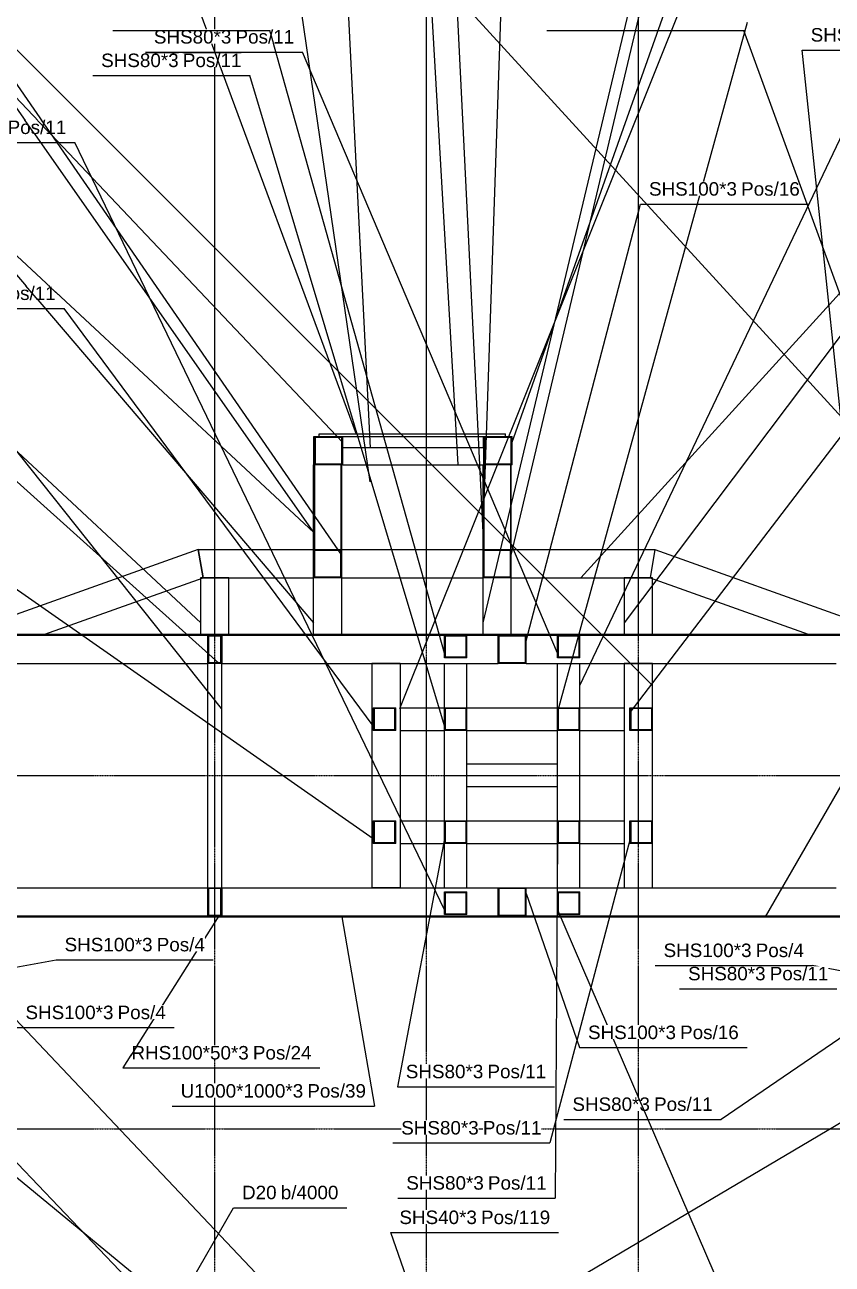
# Model space of a CAD drawing. Header units: millimetres. Extents: x -57554 to 16546, y 2142 to 98430.
# Drawn here: x -1857 to 1001, y 22088 to 26476 of the extents above; entities that cross this region are included whole.
import ezdxf

# ---------------------------------------------------------------- set-up
doc = ezdxf.new("R2010")
doc.units = ezdxf.units.MM
doc.linetypes.add('DXK_LINE_DOT3', pattern=[5.9187, 2.979, -0.9799, 0.9799, -0.9799])
doc.layers.add('S-Z2-A_TEXTUAL_ANNOTATION', color=7, linetype='Continuous')
doc.layers.add('S-Z23-A_DIMENSIONS', color=7, linetype='Continuous')
doc.styles.add('Arial', font='ARIAL.TTF', dxfattribs={"height": 0.2})

msp = doc.modelspace()

# ---------------------------------------------------------------- linework, layer by layer
at = {"color": 1, "linetype": 'DXK_LINE_DOT3'}
for p, q in [((-1184.8, 13818), (-1184.8, 26818)), ((-434.8, 13818), (-434.8, 26818)), ((315.2, 13818), (315.2, 26818)), ((-6934.8, 24318), (15065.2, 24318)), ((-6934.8, 23818), (15065.2, 23818)), ((-6934.8, 23318), (15065.2, 23318)), ((-6934.8, 22568), (15065.2, 22568))]:
    msp.add_line(p, q, dxfattribs=at)
at = {"color": 2, "linetype": 'Continuous'}
for p, q in [((-833.7, 24918), (-833.7, 25018)), ((-833.7, 25018), (-831.8, 25018)), ((-831.8, 24918), (-831.8, 25018)), ((-831.8, 25018), (-731.8, 25018)), ((-734.8, 25015), (-828.8, 25015)), ((-828.8, 25015), (-828.8, 24921)), ((-814.8, 25018), (-814.8, 25028)), ((-814.8, 25028), (-154.8, 25028)), ((-814.8, 25018), (-154.8, 25018)), ((-734.8, 24921), (-734.8, 25015)), ((-731.8, 24918), (-731.8, 25018)), ((-234.8, 25018), (-234.8, 24978)), ((-231.8, 24918), (-231.8, 25018)), ((-231.8, 25018), (-131.8, 25018)), ((-134.8, 25015), (-228.8, 25015)), ((-228.8, 25015), (-228.8, 24921)), ((-154.8, 25018), (-154.8, 25028)), ((-134.8, 24921), (-134.8, 25015)), ((-131.8, 24918), (-131.8, 25018)), ((-234.8, 24978), (-731.8, 24978)), ((-828.8, 24921), (-734.8, 24921)), ((-228.8, 24921), (-134.8, 24921)), ((-834.8, 24618), (-834.8, 24918)), ((-834.8, 24918), (-831.8, 24918)), ((-731.8, 24918), (-831.8, 24918)), ((-831.8, 24918), (-831.8, 24618)), ((-737.8, 24918), (-737.8, 24618)), ((-734.8, 24918), (-737.8, 24918)), ((-734.8, 24618), (-734.8, 24918)), ((-731.8, 24918), (-234.8, 24918)), ((-234.8, 24618), (-234.8, 24918)), ((-234.8, 24918), (-231.8, 24918)), ((-231.8, 24918), (-231.8, 24618)), ((-131.8, 24918), (-231.8, 24918)), ((-137.8, 24918), (-137.8, 24618)), ((-134.8, 24918), (-137.8, 24918)), ((-134.8, 24618), (-134.8, 24918)), ((-1243.5, 24618), (-2083.5, 24318)), ((-1226.2, 24518), (-1243.5, 24618)), ((-1243.5, 24618), (-1226.2, 24518)), ((-1243.5, 24618), (-834.8, 24618)), ((-834.8, 24518), (-834.8, 24618)), ((-834.8, 24618), (-734.8, 24618)), ((-831.8, 24618), (-834.8, 24618)), ((-737.8, 24615), (-831.8, 24615)), ((-831.8, 24615), (-831.8, 24521)), ((-737.8, 24618), (-734.8, 24618)), ((-737.8, 24521), (-737.8, 24615)), ((-734.8, 24518), (-734.8, 24618)), ((-734.8, 24618), (-234.8, 24618)), ((-234.8, 24518), (-234.8, 24618)), ((-234.8, 24618), (-134.8, 24618)), ((-231.8, 24618), (-234.8, 24618)), ((-137.8, 24615), (-231.8, 24615)), ((-231.8, 24615), (-231.8, 24521)), ((-137.8, 24618), (-134.8, 24618)), ((-137.8, 24521), (-137.8, 24615)), ((-134.8, 24618), (373.8, 24618)), ((-134.8, 24518), (-134.8, 24618)), ((373.8, 24618), (356.5, 24518)), ((373.8, 24618), (356.5, 24518)), ((373.8, 24618), (1213.8, 24318)), ((-1786.2, 24318), (-1226.2, 24518)), ((-1134.8, 24518), (-1234.8, 24518)), ((-1234.8, 24518), (-1234.8, 24318)), ((-1226.2, 24518), (-834.8, 24518)), ((-1134.8, 24318), (-1134.8, 24518)), ((-734.8, 24518), (-834.8, 24518)), ((-834.8, 24318), (-834.8, 24518)), ((-831.8, 24521), (-737.8, 24521)), ((-734.8, 24518), (-234.8, 24518)), ((-734.8, 24318), (-734.8, 24518)), ((-134.8, 24518), (-234.8, 24518)), ((-234.8, 24318), (-234.8, 24518)), ((-231.8, 24521), (-137.8, 24521)), ((-134.8, 24518), (356.5, 24518)), ((-134.8, 24318), (-134.8, 24518)), ((365.2, 24518), (265.2, 24518)), ((265.2, 24518), (265.2, 24318)), ((356.5, 24518), (916.5, 24318)), ((365.2, 24318), (365.2, 24518)), ((-1934.8, 24318), (-434.8, 24318)), ((-1934.8, 24315), (-434.8, 24315)), ((-1209.8, 24215), (-1209.8, 24315)), ((-1209.8, 24315), (-1159.8, 24315)), ((-1162.8, 24312), (-1206.8, 24312)), ((-1206.8, 24312), (-1206.8, 24218)), ((-1162.8, 24218), (-1162.8, 24312)), ((-1159.8, 24315), (-1159.8, 24215)), ((-434.8, 24315), (-434.8, 24318)), ((-434.8, 24318), (1065.2, 24318)), ((-434.8, 24315), (-434.8, 24318)), ((-434.8, 24315), (1065.2, 24315)), ((-371.8, 24235), (-371.8, 24315)), ((-371.8, 24315), (-291.8, 24315)), ((-294.8, 24312), (-368.8, 24312)), ((-368.8, 24312), (-368.8, 24238)), ((-294.8, 24238), (-294.8, 24312)), ((-291.8, 24235), (-291.8, 24315)), ((-181.8, 24215), (-181.8, 24315)), ((-181.8, 24315), (-81.8, 24315)), ((-84.8, 24312), (-178.8, 24312)), ((-178.8, 24312), (-178.8, 24218)), ((-84.8, 24218), (-84.8, 24312)), ((-81.8, 24215), (-81.8, 24315)), ((28.2, 24235), (28.2, 24315)), ((28.2, 24315), (108.2, 24315)), ((105.2, 24312), (31.2, 24312)), ((31.2, 24312), (31.2, 24238)), ((105.2, 24238), (105.2, 24312)), ((108.2, 24235), (108.2, 24315)), ((-1206.8, 24218), (-1162.8, 24218)), ((-291.8, 24235), (-371.8, 24235)), ((-368.8, 24238), (-294.8, 24238)), ((-178.8, 24218), (-84.8, 24218)), ((108.2, 24235), (28.2, 24235)), ((31.2, 24238), (105.2, 24238)), ((-1884.8, 24215), (-1209.8, 24215)), ((-1209.8, 23421), (-1209.8, 24215)), ((-1159.8, 24215), (-1209.8, 24215)), ((-1159.8, 23421), (-1159.8, 24215)), ((-1159.8, 24215), (-181.8, 24215)), ((-528.8, 24215), (-628.8, 24215)), ((-628.8, 24215), (-628.8, 23421)), ((-528.8, 24215), (-528.8, 23421)), ((-434.8, 24058), (-434.8, 24215)), ((-434.8, 24058), (-434.8, 24215)), ((-371.8, 24215), (-291.8, 24215)), ((-371.8, 24058), (-371.8, 24215)), ((-291.8, 24058), (-291.8, 24215)), ((-81.8, 24215), (-181.8, 24215)), ((-81.8, 24215), (1015.2, 24215)), ((28.2, 24215), (108.2, 24215)), ((28.2, 24058), (28.2, 24215)), ((108.2, 24058), (108.2, 24215)), ((365.2, 24215), (265.2, 24215)), ((265.2, 24215), (265.2, 23421)), ((365.2, 24058), (365.2, 24215)), ((-623.8, 23978), (-623.8, 24058)), ((-623.8, 24058), (-543.8, 24058)), ((-546.8, 24055), (-620.8, 24055)), ((-620.8, 24055), (-620.8, 23981)), ((-546.8, 23981), (-546.8, 24055)), ((-543.8, 23978), (-543.8, 24058)), ((-528.8, 24058), (-528.8, 23978)), ((-528.8, 24058), (-371.8, 24058)), ((-371.8, 23978), (-371.8, 24058)), ((-371.8, 24058), (-291.8, 24058)), ((-294.8, 24055), (-368.8, 24055)), ((-368.8, 24055), (-368.8, 23981)), ((-294.8, 23981), (-294.8, 24055)), ((-291.8, 24058), (28.2, 24058)), ((-291.8, 23978), (-291.8, 24058)), ((28.2, 23978), (28.2, 24058)), ((28.2, 24058), (108.2, 24058)), ((105.2, 24055), (31.2, 24055)), ((31.2, 24055), (31.2, 23981)), ((105.2, 23981), (105.2, 24055)), ((108.2, 23978), (108.2, 24058)), ((108.2, 24058), (265.2, 24058)), ((265.2, 24058), (265.2, 23978)), ((285.2, 23978), (285.2, 24058)), ((285.2, 24058), (365.2, 24058)), ((362.2, 24055), (288.2, 24055)), ((288.2, 24055), (288.2, 23981)), ((362.2, 23981), (362.2, 24055)), ((365.2, 23978), (365.2, 24058)), ((-543.8, 23978), (-623.8, 23978)), ((-620.8, 23981), (-546.8, 23981)), ((-528.8, 23978), (-371.8, 23978)), ((-434.8, 23658), (-434.8, 23978)), ((-434.8, 23658), (-434.8, 23978)), ((-371.8, 23658), (-371.8, 23978)), ((-291.8, 23978), (-371.8, 23978)), ((-368.8, 23981), (-294.8, 23981)), ((-291.8, 23658), (-291.8, 23978)), ((-291.8, 23978), (28.2, 23978)), ((108.2, 23978), (28.2, 23978)), ((28.2, 23658), (28.2, 23978)), ((31.2, 23981), (105.2, 23981)), ((108.2, 23658), (108.2, 23978)), ((108.2, 23978), (265.2, 23978)), ((365.2, 23978), (285.2, 23978)), ((288.2, 23981), (362.2, 23981)), ((365.2, 23658), (365.2, 23978)), ((28.2, 23858), (-291.8, 23858)), ((-291.8, 23778), (-291.8, 23858)), ((28.2, 23778), (28.2, 23858)), ((28.2, 23778), (-291.8, 23778)), ((-623.8, 23578), (-623.8, 23658)), ((-623.8, 23658), (-543.8, 23658)), ((-546.8, 23655), (-620.8, 23655)), ((-620.8, 23655), (-620.8, 23581)), ((-546.8, 23581), (-546.8, 23655)), ((-543.8, 23578), (-543.8, 23658)), ((-528.8, 23658), (-528.8, 23578)), ((-528.8, 23658), (-371.8, 23658)), ((-371.8, 23578), (-371.8, 23658)), ((-371.8, 23658), (-291.8, 23658)), ((-294.8, 23655), (-368.8, 23655)), ((-368.8, 23655), (-368.8, 23581)), ((-294.8, 23581), (-294.8, 23655)), ((-291.8, 23578), (-291.8, 23658)), ((-291.8, 23658), (28.2, 23658)), ((28.2, 23578), (28.2, 23658)), ((28.2, 23658), (108.2, 23658)), ((105.2, 23655), (31.2, 23655)), ((31.2, 23655), (31.2, 23581)), ((105.2, 23581), (105.2, 23655)), ((108.2, 23578), (108.2, 23658)), ((108.2, 23658), (265.2, 23658)), ((265.2, 23658), (265.2, 23578)), ((285.2, 23578), (285.2, 23658)), ((285.2, 23658), (365.2, 23658)), ((362.2, 23655), (288.2, 23655)), ((288.2, 23655), (288.2, 23581)), ((362.2, 23581), (362.2, 23655)), ((365.2, 23578), (365.2, 23658)), ((-543.8, 23578), (-623.8, 23578)), ((-620.8, 23581), (-546.8, 23581)), ((-528.8, 23578), (-371.8, 23578)), ((-434.8, 23421), (-434.8, 23578)), ((-434.8, 23421), (-434.8, 23578)), ((-291.8, 23578), (-371.8, 23578)), ((-371.8, 23421), (-371.8, 23578)), ((-368.8, 23581), (-294.8, 23581)), ((-291.8, 23421), (-291.8, 23578)), ((-291.8, 23578), (28.2, 23578)), ((108.2, 23578), (28.2, 23578)), ((28.2, 23421), (28.2, 23578)), ((31.2, 23581), (105.2, 23581)), ((108.2, 23421), (108.2, 23578)), ((108.2, 23578), (265.2, 23578)), ((365.2, 23578), (285.2, 23578)), ((288.2, 23581), (362.2, 23581)), ((365.2, 23421), (365.2, 23578)), ((-1884.8, 23421), (-1209.8, 23421)), ((-1209.8, 23321), (-1209.8, 23421)), ((-1209.8, 23421), (-1159.8, 23421)), ((-1162.8, 23418), (-1206.8, 23418)), ((-1206.8, 23418), (-1206.8, 23324)), ((-1162.8, 23324), (-1162.8, 23418)), ((-1159.8, 23421), (-1159.8, 23321)), ((-1159.8, 23421), (-181.8, 23421)), ((-528.8, 23421), (-628.8, 23421)), ((-371.8, 23421), (-291.8, 23421)), ((-371.8, 23326), (-371.8, 23406)), ((-371.8, 23406), (-291.8, 23406)), ((-294.8, 23403), (-368.8, 23403)), ((-368.8, 23403), (-368.8, 23329)), ((-294.8, 23329), (-294.8, 23403)), ((-291.8, 23326), (-291.8, 23406)), ((-181.8, 23321), (-181.8, 23421)), ((-181.8, 23421), (-81.8, 23421)), ((-84.8, 23418), (-178.8, 23418)), ((-178.8, 23418), (-178.8, 23324)), ((-84.8, 23324), (-84.8, 23418)), ((-81.8, 23321), (-81.8, 23421)), ((-81.8, 23421), (1015.2, 23421)), ((28.2, 23421), (108.2, 23421)), ((28.2, 23326), (28.2, 23406)), ((28.2, 23406), (108.2, 23406)), ((105.2, 23403), (31.2, 23403)), ((31.2, 23403), (31.2, 23329)), ((105.2, 23329), (105.2, 23403)), ((108.2, 23326), (108.2, 23406)), ((265.2, 23421), (365.2, 23421)), ((-1934.8, 23321), (-434.8, 23321)), ((-1934.8, 23318), (-434.8, 23318)), ((-1159.8, 23321), (-1209.8, 23321)), ((-1206.8, 23324), (-1162.8, 23324)), ((-434.8, 23321), (1065.2, 23321)), ((-434.8, 23318), (-434.8, 23321)), ((-434.8, 23318), (-434.8, 23321)), ((-434.8, 23318), (1065.2, 23318)), ((-291.8, 23326), (-371.8, 23326)), ((-368.8, 23329), (-294.8, 23329)), ((-81.8, 23321), (-181.8, 23321)), ((-178.8, 23324), (-84.8, 23324)), ((108.2, 23326), (28.2, 23326)), ((31.2, 23329), (105.2, 23329))]:
    msp.add_line(p, q, dxfattribs=at)
at = {"layer": 'S-Z2-A_TEXTUAL_ANNOTATION'}
for p, q in [((-634.6, 24857.7), (-926.5, 26859.2)), ((-234.4, 24678.3), (-158.9, 26883.4)), ((-132.3, 24997.7), (540.4, 26892.8)), ((-633.3, 24978.5), (-724.5, 26781.9)), ((-323.2, 24918.5), (-431.5, 26796.4)), ((-234.4, 24678.3), (-333.4, 26688.4)), ((-529.3, 24055.9), (489.3, 26596.2)), ((-9.1, 26455.4), (688.3, 26455.4)), ((28.6, 24041.7), (700.9, 26484.9)), ((28.6, 24251.3), (-873.8, 26379.1)), ((895.1, 26386.1), (1488.8, 26386.1)), ((-1616.9, 26295.8), (-1060.3, 26295.8)), ((-371.4, 23994.3), (-1060.3, 26295.8)), ((107.7, 24136.3), (1113.7, 26249.7)), ((110.9, 24518.5), (1517.4, 26063.4)), ((-2237.2, 26058.9), (-1680.6, 26058.9)), ((-371.4, 23342.3), (-1680.6, 26058.9)), ((-82.3, 24294.7), (322.6, 25840.7)), ((322.6, 25840.7), (916.3, 25840.7)), ((-1160.3, 24055.9), (-2525.5, 25767.9)), ((-1234.4, 24358.3), (-2622.9, 25651.1)), ((265.6, 24358.3), (1239.7, 25651.8)), ((-1170.1, 24215.5), (-2581.8, 25484.8)), ((-2274.6, 25471.4), (-1718, 25471.4)), ((-623.4, 23994.3), (-1718, 25471.4)), ((285.6, 24041.7), (1171.5, 25200.5)), ((-623.4, 23594.3), (-2630.7, 24996.4)), ((28.6, 23594.3), (20, 22322.2)), ((2062.6, 23594.3), (608.1, 22600.8)), ((-82.3, 23400.7), (106.7, 22855.2)), ((-3537.4, 22835.3), (-1746.4, 23165.8)), ((-1746.4, 23165.8), (-1189.8, 23165.8)), ((374.3, 23145.5), (930.9, 23145.5)), ((2568.6, 22835.3), (930.9, 23145.5)), ((461, 23063.2), (1017.6, 23063.2)), ((-1884.9, 22925.8), (-1328.3, 22925.8)), ((106.7, 22855.2), (700.3, 22855.2)), ((-1509.7, 22783), (-812.3, 22783)), ((-538.3, 22716.6), (18.3, 22716.6)), ((-1335.6, 22648), (-619.6, 22648)), ((51.5, 22600.8), (608.1, 22600.8)), ((-1204.4, 21733.7), (-1994.5, 22561.4)), ((-554.6, 22517.4), (2, 22517.4)), ((-1173.1, 21807.5), (-1990.9, 22481.1)), ((-1593.2, 21465.7), (-1118.2, 22288.4)), ((-1118.2, 22288.4), (-717.2, 22288.4)), ((-536.6, 22322.2), (20, 22322.2)), ((-423.1, 21807.5), (-561.1, 22200.4)), ((-561.1, 22200.4), (32.5, 22200.4))]:
    msp.add_line(p, q, dxfattribs=at)
at = {"layer": 'S-Z23-A_DIMENSIONS'}
for p, q in [((-1184.8, 24368), (-1184.8, 27243)), ((-1184.8, 24368), (-1184.8, 27243)), ((-434.8, 24368), (-434.8, 27243)), ((-434.8, 24368), (-434.8, 27243)), ((315.2, 24368), (315.2, 27243)), ((315.2, 24368), (315.2, 27243))]:
    msp.add_line(p, q, dxfattribs=at)

# ---------------------------------------------------------------- wipeouts: each hides what was drawn before it
msp.add_wipeout([(-1312.8, 26325.8), (-1312.8, 26375.8), (-1586.9, 26375.8), (-1586.9, 26325.8)]).dxf.layer = 'S-Z2-A_TEXTUAL_ANNOTATION'

# ---------------------------------------------------------------- next in the draw order: wipeouts: each hides what was drawn before it
for points in [[(-1090.3, 26325.8), (-1090.3, 26375.8), (-1297.8, 26375.8), (-1297.8, 26325.8)], [(355.6, 22630.8), (355.6, 22680.8), (81.5, 22680.8), (81.5, 22630.8)]]:
    msp.add_wipeout(points).dxf.layer = 'S-Z2-A_TEXTUAL_ANNOTATION'

# ---------------------------------------------------------------- next in the draw order: linework, layer by layer
at = {"layer": 'S-Z2-A_TEXTUAL_ANNOTATION'}
for p, q in [((364.7, 24136.3), (-2251.6, 26752.6)), ((-682.6, 25025.7), (-1248.5, 26552.2)), ((-1430.3, 26379.1), (-873.8, 26379.1))]:
    msp.add_line(p, q, dxfattribs=at)

# ---------------------------------------------------------------- next in the draw order: texts
at = {"layer": 'S-Z2-A_TEXTUAL_ANNOTATION', "style": 'Arial'}
for s, p in [('SHS80*3', (-1586.9, 26325.8)), ('Pos/11', (-1297.8, 26325.8))]:
    msp.add_text(s, height=47.75, dxfattribs=at).set_placement(p)

# ---------------------------------------------------------------- next in the draw order: wipeouts: each hides what was drawn before it
msp.add_wipeout([(578.1, 22630.8), (578.1, 22680.8), (370.6, 22680.8), (370.6, 22630.8)]).dxf.layer = 'S-Z2-A_TEXTUAL_ANNOTATION'

# ---------------------------------------------------------------- next in the draw order: linework, layer by layer
at = {"layer": 'S-Z2-A_TEXTUAL_ANNOTATION'}
msp.add_line((28.6, 23342.3), (1327.2, 20335.9), dxfattribs=at)

# ---------------------------------------------------------------- next in the draw order: texts
at = {"layer": 'S-Z2-A_TEXTUAL_ANNOTATION', "style": 'Arial'}
for s, p in [('SHS80*3', (81.5, 22630.8)), ('Pos/11', (370.6, 22630.8))]:
    msp.add_text(s, height=47.75, dxfattribs=at).set_placement(p)

# ---------------------------------------------------------------- next in the draw order: wipeouts: each hides what was drawn before it
for points in [[(-1710.6, 26088.9), (-1710.6, 26138.9), (-1918.1, 26138.9), (-1918.1, 26088.9)], [(663.8, 25870.7), (663.8, 25920.7), (352.6, 25920.7), (352.6, 25870.7)]]:
    msp.add_wipeout(points).dxf.layer = 'S-Z2-A_TEXTUAL_ANNOTATION'

# ---------------------------------------------------------------- next in the draw order: linework, layer by layer
at = {"layer": 'S-Z2-A_TEXTUAL_ANNOTATION'}
for p, q in [((-234.4, 24358.3), (341.7, 26777.2)), ((-135.3, 24597.7), (358.1, 26677.3)), ((-834.4, 24678.3), (-2033.9, 26391.6))]:
    msp.add_line(p, q, dxfattribs=at)

# ---------------------------------------------------------------- next in the draw order: texts
at = {"layer": 'S-Z2-A_TEXTUAL_ANNOTATION', "style": 'Arial'}
msp.add_text('Pos/11', height=47.75, dxfattribs=at).set_placement((-1918.1, 26088.9))

# ---------------------------------------------------------------- next in the draw order: wipeouts: each hides what was drawn before it
for points in [[(886.3, 25870.7), (886.3, 25920.7), (678.8, 25920.7), (678.8, 25870.7)], [(715.5, 23175.5), (715.5, 23225.5), (404.3, 23225.5), (404.3, 23175.5)], [(765.1, 23093.2), (765.1, 23143.2), (491, 23143.2), (491, 23093.2)]]:
    msp.add_wipeout(points).dxf.layer = 'S-Z2-A_TEXTUAL_ANNOTATION'

# ---------------------------------------------------------------- next in the draw order: linework, layer by layer
at = {"layer": 'S-Z2-A_TEXTUAL_ANNOTATION'}
for p, q in [((764.9, 23318.5), (2614.9, 26522.7)), ((1114.7, 24294.7), (895.1, 26386.1))]:
    msp.add_line(p, q, dxfattribs=at)

# ---------------------------------------------------------------- next in the draw order: texts
at = {"layer": 'S-Z2-A_TEXTUAL_ANNOTATION', "style": 'Arial'}
for s, p in [('SHS100*3', (352.6, 25870.7)), ('Pos/16', (678.8, 25870.7))]:
    msp.add_text(s, height=47.75, dxfattribs=at).set_placement(p)

# ---------------------------------------------------------------- next in the draw order: wipeouts: each hides what was drawn before it
for points in [[(-1126.2, 26409.1), (-1126.2, 26459.1), (-1400.3, 26459.1), (-1400.3, 26409.1)], [(-1748, 25501.4), (-1748, 25551.4), (-1955.5, 25551.4), (-1955.5, 25501.4)], [(900.9, 23175.5), (900.9, 23225.5), (730.5, 23225.5), (730.5, 23175.5)], [(987.6, 23093.2), (987.6, 23143.2), (780.1, 23143.2), (780.1, 23093.2)]]:
    msp.add_wipeout(points).dxf.layer = 'S-Z2-A_TEXTUAL_ANNOTATION'

# ---------------------------------------------------------------- next in the draw order: linework, layer by layer
at = {"layer": 'S-Z2-A_TEXTUAL_ANNOTATION'}
for p, q in [((-735.3, 24597.7), (-1894.7, 26279.1)), ((-834.4, 24358.3), (-2337.4, 26119.3)), ((-834.4, 24678.3), (-2263.5, 26009.3)), ((2264.9, 23318.5), (-5485.8, 18733.5))]:
    msp.add_line(p, q, dxfattribs=at)

# ---------------------------------------------------------------- next in the draw order: texts
at = {"layer": 'S-Z2-A_TEXTUAL_ANNOTATION', "style": 'Arial'}
for s, p in [('Pos/11', (-1955.5, 25501.4)), ('SHS100*3', (404.3, 23175.5)), ('Pos/4', (730.5, 23175.5)), ('SHS80*3', (491, 23093.2)), ('Pos/11', (780.1, 23093.2))]:
    msp.add_text(s, height=47.75, dxfattribs=at).set_placement(p)

# ---------------------------------------------------------------- next in the draw order: wipeouts: each hides what was drawn before it
for points in [[(-903.8, 26409.1), (-903.8, 26459.1), (-1111.2, 26459.1), (-1111.2, 26409.1)], [(1236.3, 26416.1), (1236.3, 26466.1), (925.1, 26466.1), (925.1, 26416.1)]]:
    msp.add_wipeout(points).dxf.layer = 'S-Z2-A_TEXTUAL_ANNOTATION'

# ---------------------------------------------------------------- next in the draw order: linework, layer by layer
at = {"layer": 'S-Z2-A_TEXTUAL_ANNOTATION'}
for p, q in [((1829.9, 24215.5), (-341.9, 26590.8)), ((-732.3, 24997.7), (-2150.6, 26494.8)), ((-1546, 26455.8), (-989.4, 26455.8)), ((-371.4, 24251.3), (-989.4, 26455.8)), ((1829.9, 23321.5), (688.3, 26455.4))]:
    msp.add_line(p, q, dxfattribs=at)

# ---------------------------------------------------------------- next in the draw order: texts
at = {"layer": 'S-Z2-A_TEXTUAL_ANNOTATION', "style": 'Arial'}
for s, p in [('SHS80*3', (-1400.3, 26409.1)), ('Pos/11', (-1111.2, 26409.1)), ('SHS100*3', (925.1, 26416.1))]:
    msp.add_text(s, height=47.75, dxfattribs=at).set_placement(p)

# ---------------------------------------------------------------- next in the draw order: wipeouts: each hides what was drawn before it
for points in [[(-1543.7, 22955.8), (-1543.7, 23005.8), (-1854.9, 23005.8), (-1854.9, 22955.8)], [(447.8, 22885.2), (447.8, 22935.2), (136.7, 22935.2), (136.7, 22885.2)], [(-1064.8, 22813), (-1064.8, 22863), (-1479.7, 22863), (-1479.7, 22813)], [(-872, 22678), (-872, 22728), (-1305.6, 22728), (-1305.6, 22678)], [(-232.5, 22352.2), (-232.5, 22402.2), (-506.6, 22402.2), (-506.6, 22352.2)], [(-966, 22318.4), (-966, 22368.4), (-1088.2, 22368.4), (-1088.2, 22318.4)]]:
    msp.add_wipeout(points).dxf.layer = 'S-Z2-A_TEXTUAL_ANNOTATION'

# ---------------------------------------------------------------- next in the draw order: linework, layer by layer
at = {"layer": 'S-Z2-A_TEXTUAL_ANNOTATION'}
msp.add_line((-1170.1, 23321.5), (-1509.7, 22783), dxfattribs=at)

# ---------------------------------------------------------------- next in the draw order: wipeouts: each hides what was drawn before it
for points in [[(670.3, 22885.2), (670.3, 22935.2), (462.8, 22935.2), (462.8, 22885.2)], [(-842.3, 22813), (-842.3, 22863), (-1049.8, 22863), (-1049.8, 22813)], [(-649.6, 22678), (-649.6, 22728), (-857, 22728), (-857, 22678)], [(-10, 22352.2), (-10, 22402.2), (-217.5, 22402.2), (-217.5, 22352.2)], [(-747.2, 22318.4), (-747.2, 22368.4), (-951, 22368.4), (-951, 22318.4)]]:
    msp.add_wipeout(points).dxf.layer = 'S-Z2-A_TEXTUAL_ANNOTATION'

# ---------------------------------------------------------------- next in the draw order: linework, layer by layer
msp.add_line((-735.1, 23318.5), (-619.6, 22648), dxfattribs=at)

# ---------------------------------------------------------------- next in the draw order: texts
at = {"layer": 'S-Z2-A_TEXTUAL_ANNOTATION', "style": 'Arial'}
for s, height, p in [('SHS100*3', 47.75, (136.7, 22885.2)), ('Pos/16', 47.75, (462.8, 22885.2)), ('RHS100*50*3', 47.754, (-1479.7, 22813)), ('Pos/24', 47.75, (-1049.8, 22813)), ('U1000*1000*3', 47.754, (-1305.6, 22678)), ('Pos/39', 47.75, (-857, 22678)), ('SHS80*3', 47.75, (-506.6, 22352.2)), ('Pos/11', 47.75, (-217.5, 22352.2)), ('D20', 47.75, (-1088.2, 22318.4)), ('b/4000', 47.75, (-951, 22318.4))]:
    msp.add_text(s, height=height, dxfattribs=at).set_placement(p)

# ---------------------------------------------------------------- next in the draw order: wipeouts: each hides what was drawn before it
for points in [[(-1405.2, 23195.8), (-1405.2, 23245.8), (-1716.4, 23245.8), (-1716.4, 23195.8)], [(-1358.3, 22955.8), (-1358.3, 23005.8), (-1528.7, 23005.8), (-1528.7, 22955.8)]]:
    msp.add_wipeout(points).dxf.layer = 'S-Z2-A_TEXTUAL_ANNOTATION'

# ---------------------------------------------------------------- next in the draw order: texts
for s, p in [('SHS100*3', (-1854.9, 22955.8)), ('Pos/4', (-1528.7, 22955.8))]:
    msp.add_text(s, height=47.75, dxfattribs=at).set_placement(p)

# ---------------------------------------------------------------- next in the draw order: wipeouts: each hides what was drawn before it
msp.add_wipeout([(-1219.8, 23195.8), (-1219.8, 23245.8), (-1390.2, 23245.8), (-1390.2, 23195.8)]).dxf.layer = 'S-Z2-A_TEXTUAL_ANNOTATION'

# ---------------------------------------------------------------- next in the draw order: linework, layer by layer
at = {"layer": 'S-Z2-A_TEXTUAL_ANNOTATION'}
msp.add_line((-2235.1, 23318.5), (263.9, 20682.6), dxfattribs=at)

# ---------------------------------------------------------------- next in the draw order: texts
at = {"layer": 'S-Z2-A_TEXTUAL_ANNOTATION', "style": 'Arial'}
for s, p in [('SHS100*3', (-1716.4, 23195.8)), ('Pos/4', (-1390.2, 23195.8))]:
    msp.add_text(s, height=47.75, dxfattribs=at).set_placement(p)

# ---------------------------------------------------------------- next in the draw order: wipeouts: each hides what was drawn before it
for points in [[(-234.2, 22746.6), (-234.2, 22796.6), (-508.3, 22796.6), (-508.3, 22746.6)], [(-250.5, 22547.4), (-250.5, 22597.4), (-524.6, 22597.4), (-524.6, 22547.4)], [(-257, 22230.4), (-257, 22280.4), (-531.1, 22280.4), (-531.1, 22230.4)]]:
    msp.add_wipeout(points).dxf.layer = 'S-Z2-A_TEXTUAL_ANNOTATION'

# ---------------------------------------------------------------- next in the draw order: linework, layer by layer
at = {"layer": 'S-Z2-A_TEXTUAL_ANNOTATION'}
msp.add_line((-371.4, 23594.3), (-538.3, 22716.6), dxfattribs=at)

# ---------------------------------------------------------------- next in the draw order: wipeouts: each hides what was drawn before it
for points in [[(-11.7, 22746.6), (-11.7, 22796.6), (-219.2, 22796.6), (-219.2, 22746.6)], [(-28, 22547.4), (-28, 22597.4), (-235.5, 22597.4), (-235.5, 22547.4)], [(2.5, 22230.4), (2.5, 22280.4), (-242, 22280.4), (-242, 22230.4)]]:
    msp.add_wipeout(points).dxf.layer = 'S-Z2-A_TEXTUAL_ANNOTATION'

# ---------------------------------------------------------------- next in the draw order: linework, layer by layer
msp.add_line((285.6, 23594.3), (2, 22517.4), dxfattribs=at)

# ---------------------------------------------------------------- next in the draw order: texts
at = {"layer": 'S-Z2-A_TEXTUAL_ANNOTATION', "style": 'Arial'}
for s, p in [('SHS80*3', (-508.3, 22746.6)), ('Pos/11', (-219.2, 22746.6)), ('SHS80*3', (-524.6, 22547.4)), ('Pos/11', (-235.5, 22547.4)), ('SHS40*3', (-531.1, 22230.4)), ('Pos/119', (-242, 22230.4))]:
    msp.add_text(s, height=47.75, dxfattribs=at).set_placement(p)

doc.saveas('drawing.dxf')
